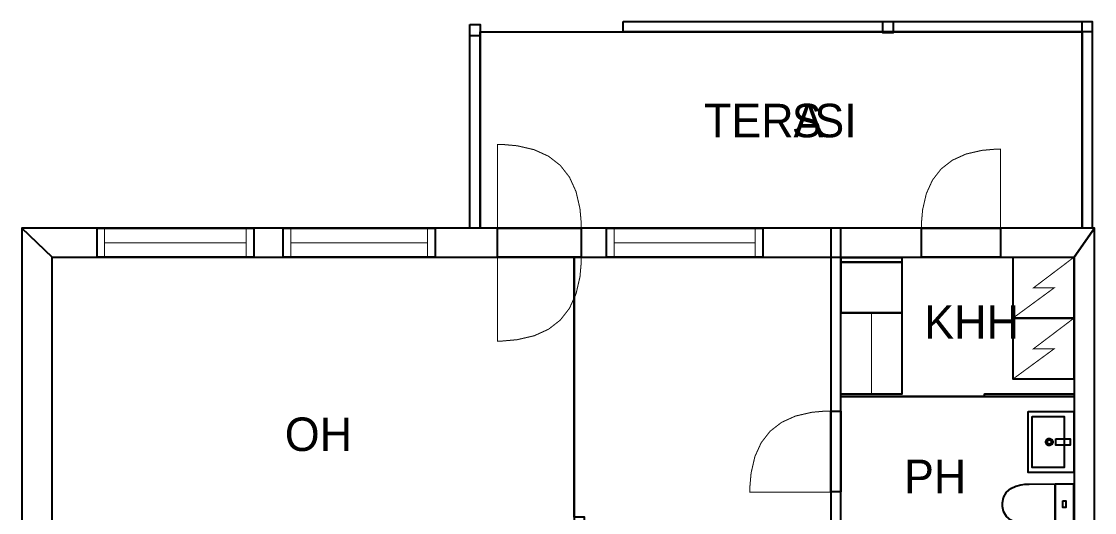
# Model space of a CAD drawing. Extents: x 0.2 to 12.2, y 0 to 14.
# Drawn here: x 0.25 to 11.26, y 8.96 to 14 of the extents above; entities that cross this region are included whole.
import ezdxf

# ---------------------------------------------------------------- set-up
doc = ezdxf.new("R2010")
doc.units = 0
doc.layers.get('0').update_dxf_attribs({"linetype": 'CONTINUOUS'})

msp = doc.modelspace()

# ---------------------------------------------------------------- linework, layer by layer
at = {"color": 0}
for points, const_width in [([(6.41997, 13.9989), (11.2335, 13.9989), (11.2335, 13.8947), (6.41997, 13.8947), (6.41997, 13.9989)], 0.002083), ([(11.1293, 13.9989), (11.2335, 13.9989), (11.2335, 11.8789), (11.1293, 11.8789), (11.1293, 13.9989)], 0.002083), ([(4.84842, 13.97), (4.95258, 13.97), (4.95258, 11.8789), (4.84842, 11.8789), (4.84842, 13.97)], 0.002083), ([(4.95258, 13.8953), (11.1293, 13.8953), (11.1293, 11.8789), (4.95258, 11.8789), (4.95258, 13.8953)], 0.002083), ([(5.99094, 11.8789), (5.99094, 11.9293), (5.97749, 12.0803), (5.93718, 12.2549), (5.87007, 12.4027), (5.77604, 12.5235), (5.65517, 12.6176), (5.50743, 12.6847), (5.33285, 12.725), (5.18181, 12.7384), (5.13146, 12.7384), (5.13146, 11.8789), (5.99094, 11.8789)], 0.010417), ([(9.48053, 11.8789), (9.48053, 11.9265), (9.49317, 12.0691), (9.53119, 12.234), (9.59462, 12.3735), (9.68338, 12.4876), (9.79753, 12.5763), (9.93701, 12.6398), (10.1018, 12.6778), (10.2445, 12.6904), (10.2921, 12.6904), (10.2921, 11.8789), (9.48053, 11.8789)], 0.010417), ([(11.255, 11.8789), (0.25, 11.8789), (0.5625, 11.5817), (11.0467, 11.5817), (11.255, 11.8789)], 0.002083), ([(0.25, 11.8789), (0.25, 2.02067), (0.5625, 2.21858), (0.5625, 11.5817), (0.25, 11.8789)], 0.002083), ([(1.02262, 11.8789), (2.63157, 11.8789), (2.63157, 11.5817), (1.02262, 11.5817), (1.02262, 11.8789)], 0.010417), ([(1.02262, 11.8789), (2.63157, 11.8789), (2.63157, 11.5817), (1.02262, 11.5817), (1.02262, 11.8789)], 0.010417), ([(2.93294, 11.8789), (4.49208, 11.8789), (4.49208, 11.5817), (2.93294, 11.5817), (2.93294, 11.8789)], 0.010417), ([(2.93294, 11.8789), (4.49208, 11.8789), (4.49208, 11.5817), (2.93294, 11.5817), (2.93294, 11.8789)], 0.010417), ([(5.13146, 11.8789), (5.99094, 11.8789), (5.99094, 11.5817), (5.13146, 11.5817), (5.13146, 11.8789)], 0.010417), ([(5.13146, 11.8789), (5.99094, 11.8789), (5.99094, 11.5817), (5.13146, 11.5817), (5.13146, 11.8789)], 0.010417), ([(6.25032, 11.8789), (7.85406, 11.8789), (7.85406, 11.5817), (6.25032, 11.5817), (6.25032, 11.8789)], 0.010417), ([(6.25032, 11.8789), (7.85406, 11.8789), (7.85406, 11.5817), (6.25032, 11.5817), (6.25032, 11.8789)], 0.010417), ([(8.65533, 7.70888), (8.65533, 11.8789), (8.55117, 11.8789), (8.55117, 7.52078), (8.65533, 7.70888)], 0.002083), ([(9.48053, 11.8789), (10.2921, 11.8789), (10.2921, 11.5817), (9.48053, 11.5817), (9.48053, 11.8789)], 0.010417), ([(9.48053, 11.8789), (10.2921, 11.8789), (10.2921, 11.5817), (9.48053, 11.5817), (9.48053, 11.8789)], 0.010417), ([(11.255, 7.52078), (11.255, 11.8789), (11.0467, 11.5817), (11.0467, 7.52078), (11.255, 7.52078)], 0.002083), ([(5.99094, 11.5817), (5.99094, 11.5314), (5.97749, 11.3803), (5.93718, 11.2057), (5.87007, 11.058), (5.77604, 10.9371), (5.65517, 10.8431), (5.50743, 10.776), (5.33285, 10.7357), (5.18181, 10.7222), (5.13146, 10.7222), (5.13146, 11.5817), (5.99094, 11.5817)], 0.010417), ([(8.65657, 11.5772), (8.65657, 11.5321), (9.28157, 11.5321), (9.28157, 11.5772), (8.65657, 11.5772)], 0.004513), ([(10.421, 11.5818), (10.421, 10.9568), (11.046, 10.9568), (11.046, 11.5818), (10.421, 11.5818)], 0.010417), ([(8.65625, 11.5321), (8.65625, 11.0102), (9.28125, 11.0102), (9.28125, 11.5321), (8.65625, 11.5321)], 0.010417), ([(8.65528, 11.0102), (8.65528, 10.1776), (9.28028, 10.1776), (9.28028, 11.0102), (8.65528, 11.0102)], 0.010417), ([(8.65593, 11.0107), (8.65593, 10.1776), (8.96843, 10.1776), (8.96843, 11.0107), (8.65593, 11.0107)], 0.010417), ([(10.421, 10.9568), (10.421, 10.3318), (11.046, 10.3318), (11.046, 10.9568), (10.421, 10.9568)], 0.010417), ([(10.1291, 10.1791), (10.1291, 10.1531), (11.0467, 10.1531), (11.0467, 10.1791), (10.1291, 10.1791)], 0.010417), ([(10.1291, 10.1791), (10.1291, 10.1531), (11.0467, 10.1531), (11.0467, 10.1791), (10.1291, 10.1791)], 0.010417), ([(8.55117, 10.0042), (8.50244, 10.0042), (8.35644, 9.99121), (8.18772, 9.95226), (8.04492, 9.88737), (7.92811, 9.7965), (7.83724, 9.67969), (7.77235, 9.53689), (7.7334, 9.36817), (7.72043, 9.22217), (7.72043, 9.17344), (8.55117, 9.17344), (8.55117, 10.0042)], 0.010417), ([(8.55117, 10.0042), (8.65533, 10.0042), (8.65533, 9.17356), (8.55117, 9.17356), (8.55117, 10.0042)], 0.010417), ([(8.55117, 10.0042), (8.65533, 10.0042), (8.65533, 9.17356), (8.55117, 9.17356), (8.55117, 10.0042)], 0.010417), ([(10.575, 9.99864), (10.575, 9.37364), (11.045, 9.37364), (11.045, 9.99864), (10.575, 9.99864)], 0.010417), ([(10.6166, 9.94656), (10.6166, 9.42572), (10.944, 9.42572), (10.944, 9.94656), (10.6166, 9.94656)], 0.010417), ([(10.7928, 9.64968), (10.7863, 9.64968), (10.7669, 9.66038), (10.7563, 9.67974), (10.7563, 9.68614), (10.7563, 9.6926), (10.7669, 9.71197), (10.7863, 9.7226), (10.7928, 9.7226), (10.7992, 9.7226), (10.8185, 9.71197), (10.8292, 9.6926), (10.8292, 9.68614), (10.8292, 9.67974), (10.8185, 9.66038), (10.7992, 9.64968), (10.7928, 9.64968)], 0.008333), ([(10.7928, 9.66531), (10.7891, 9.66531), (10.778, 9.67144), (10.7719, 9.68251), (10.7719, 9.68614), (10.7719, 9.68983), (10.778, 9.7009), (10.7891, 9.70697), (10.7928, 9.70697), (10.7964, 9.70697), (10.8075, 9.7009), (10.8136, 9.68983), (10.8136, 9.68614), (10.8136, 9.68251), (10.8075, 9.67144), (10.7964, 9.66531), (10.7928, 9.66531)], 0.008333), ([(10.86, 9.71739), (10.86, 9.65489), (11.0059, 9.65489), (11.0059, 9.71739), (10.86, 9.71739)], 0.010417), ([(10.5858, 8.8399), (10.5858, 8.8399), (10.5741, 8.83985), (10.5431, 8.84147), (10.4992, 8.8476), (10.4491, 8.861), (10.3988, 8.88456), (10.355, 8.92101), (10.324, 8.97319), (10.3123, 9.02626), (10.3123, 9.04389), (10.3123, 9.06222), (10.324, 9.11708), (10.355, 9.17117), (10.3988, 9.20899), (10.4491, 9.2334), (10.4992, 9.2474), (10.5431, 9.25379), (10.5741, 9.25553), (10.5858, 9.25543), (10.5858, 9.25543), (10.8541, 9.25646), (10.8541, 8.8399), (10.5858, 8.8399)], 0.010417), ([(10.8541, 9.25646), (10.8541, 8.8399), (11.0414, 8.8399), (11.0414, 9.25646), (10.8541, 9.25646)], 0.010417), ([(10.932, 9.08128), (10.932, 9.01508), (10.9635, 9.01508), (10.9635, 9.08128), (10.932, 9.08128)], 0.010417)]:
    msp.add_lwpolyline(points, close=True, dxfattribs=dict(at, const_width=const_width))
at = {"color": 7}
for points in [[(6.41997, 13.9989), (11.2335, 13.9989), (11.2335, 13.8947), (6.41997, 13.8947), (6.41997, 13.9989)], [(4.84842, 13.97), (4.95258, 13.97), (4.95258, 11.8789), (4.84842, 11.8789), (4.84842, 13.97)], [(4.95258, 13.8953), (11.1293, 13.8953), (11.1293, 11.8789), (4.95258, 11.8789), (4.95258, 13.8953)], [(1.02262, 11.8789), (2.63157, 11.8789), (2.63157, 11.5817), (1.02262, 11.5817), (1.02262, 11.8789)], [(1.02262, 11.8789), (2.63157, 11.8789), (2.63157, 11.5817), (1.02262, 11.5817), (1.02262, 11.8789)], [(2.93294, 11.8789), (4.49208, 11.8789), (4.49208, 11.5817), (2.93294, 11.5817), (2.93294, 11.8789)], [(2.93294, 11.8789), (4.49208, 11.8789), (4.49208, 11.5817), (2.93294, 11.5817), (2.93294, 11.8789)], [(5.13146, 11.8789), (5.99094, 11.8789), (5.99094, 11.5817), (5.13146, 11.5817), (5.13146, 11.8789)], [(5.13146, 11.8789), (5.99094, 11.8789), (5.99094, 11.5817), (5.13146, 11.5817), (5.13146, 11.8789)], [(6.25032, 11.8789), (7.85406, 11.8789), (7.85406, 11.5817), (6.25032, 11.5817), (6.25032, 11.8789)], [(6.25032, 11.8789), (7.85406, 11.8789), (7.85406, 11.5817), (6.25032, 11.5817), (6.25032, 11.8789)], [(9.48053, 11.8789), (10.2921, 11.8789), (10.2921, 11.5817), (9.48053, 11.5817), (9.48053, 11.8789)], [(9.48053, 11.8789), (10.2921, 11.8789), (10.2921, 11.5817), (9.48053, 11.5817), (9.48053, 11.8789)], [(0.5625, 11.5817), (5.91857, 11.5817), (5.91857, 7.79557), (0.5625, 7.79557), (0.5625, 11.5817)], [(8.55117, 6.13118), (6.02274, 6.13118), (6.02274, 8.91493), (5.91857, 8.91493), (5.91857, 11.5817), (8.55117, 11.5817), (8.55117, 6.13118)], [(8.65533, 11.5817), (11.0467, 11.5817), (11.0467, 10.1531), (8.65533, 10.1531), (8.65533, 11.5817)], [(8.65657, 11.5772), (9.28157, 11.5772), (9.28157, 11.5321), (8.65657, 11.5321), (8.65657, 11.5772)], [(10.421, 11.5818), (11.046, 11.5818), (11.046, 10.9568), (10.421, 10.9568), (10.421, 11.5818)], [(8.65625, 11.5321), (9.28125, 11.5321), (9.28125, 11.0102), (8.65625, 11.0102), (8.65625, 11.5321)], [(8.65528, 11.0102), (9.28028, 11.0102), (9.28028, 10.1776), (8.65528, 10.1776), (8.65528, 11.0102)], [(10.421, 10.9568), (11.046, 10.9568), (11.046, 10.3318), (10.421, 10.3318), (10.421, 10.9568)], [(8.65533, 10.1531), (11.0467, 10.1531), (11.0467, 7.70888), (8.65533, 7.70888), (8.65533, 10.1531)], [(10.1291, 10.1791), (11.0467, 10.1791), (11.0467, 10.1531), (10.1291, 10.1531), (10.1291, 10.1791)], [(10.1291, 10.1791), (11.0467, 10.1791), (11.0467, 10.1531), (10.1291, 10.1531), (10.1291, 10.1791)], [(8.55117, 10.0042), (8.65533, 10.0042), (8.65533, 9.17356), (8.55117, 9.17356), (8.55117, 10.0042)], [(8.55117, 10.0042), (8.65533, 10.0042), (8.65533, 9.17356), (8.55117, 9.17356), (8.55117, 10.0042)], [(10.575, 9.99864), (11.045, 9.99864), (11.045, 9.37364), (10.575, 9.37364), (10.575, 9.99864)], [(10.6166, 9.94656), (10.944, 9.94656), (10.944, 9.42572), (10.6166, 9.42572), (10.6166, 9.94656)], [(10.7928, 9.64968), (10.7863, 9.64968), (10.7669, 9.66038), (10.7563, 9.67974), (10.7563, 9.68614), (10.7563, 9.6926), (10.7669, 9.71197), (10.7863, 9.7226), (10.7928, 9.7226), (10.7992, 9.7226), (10.8185, 9.71197), (10.8292, 9.6926), (10.8292, 9.68614), (10.8292, 9.67974), (10.8185, 9.66038), (10.7992, 9.64968), (10.7928, 9.64968)], [(10.7928, 9.66531), (10.7891, 9.66531), (10.778, 9.67144), (10.7719, 9.68251), (10.7719, 9.68614), (10.7719, 9.68983), (10.778, 9.7009), (10.7891, 9.70697), (10.7928, 9.70697), (10.7964, 9.70697), (10.8075, 9.7009), (10.8136, 9.68983), (10.8136, 9.68614), (10.8136, 9.68251), (10.8075, 9.67144), (10.7964, 9.66531), (10.7928, 9.66531)], [(10.86, 9.71739), (11.0059, 9.71739), (11.0059, 9.65489), (10.86, 9.65489), (10.86, 9.71739)], [(10.5858, 8.8399), (10.5858, 8.8399), (10.5741, 8.83985), (10.5431, 8.84147), (10.4992, 8.8476), (10.4491, 8.861), (10.3988, 8.88456), (10.355, 8.92101), (10.324, 8.97319), (10.3123, 9.02626), (10.3123, 9.04389), (10.3123, 9.06222), (10.324, 9.11708), (10.355, 9.17117), (10.3988, 9.20899), (10.4491, 9.2334), (10.4992, 9.2474), (10.5431, 9.25379), (10.5741, 9.25553), (10.5858, 9.25543), (10.5858, 9.25543), (10.8541, 9.25646), (10.8541, 8.8399), (10.5858, 8.8399)], [(10.8541, 9.25646), (11.0414, 9.25646), (11.0414, 8.8399), (10.8541, 8.8399), (10.8541, 9.25646)], [(10.932, 9.08128), (10.9635, 9.08128), (10.9635, 9.01508), (10.932, 9.01508), (10.932, 9.08128)]]:
    msp.add_lwpolyline(points, close=True, dxfattribs=at)
at = {"color": 0}
for points in [[(9.08664, 13.9989), (9.19114, 13.9989), (9.19114, 13.883), (9.08664, 13.883), (9.08664, 13.9989)], [(11.1293, 13.9989), (11.2335, 13.9989), (11.2335, 11.8789), (11.1293, 11.8789), (11.1293, 13.9989)], [(4.84814, 13.9699), (4.95258, 13.9699), (4.95258, 13.854), (4.84814, 13.854), (4.84814, 13.9699)], [(0.25, 11.8789), (0.25, 2.02067), (0.5625, 2.21858), (0.5625, 11.5817), (0.25, 11.8789)], [(11.255, 11.8789), (0.25, 11.8789), (0.5625, 11.5817), (11.0467, 11.5817), (11.255, 11.8789)], [(8.65533, 7.70888), (8.65533, 11.8789), (8.55117, 11.8789), (8.55117, 7.52078), (8.65533, 7.70888)], [(11.255, 7.52078), (11.255, 11.8789), (11.0467, 11.5817), (11.0467, 7.52078), (11.255, 7.52078)]]:
    msp.add_lwpolyline(points, close=True, dxfattribs=at)
at = {"color": 0, "const_width": 0.010417}
for points in [[(1.10075, 11.8788), (1.10075, 11.5818)], [(2.55344, 11.8788), (2.55344, 11.5818)], [(3.01101, 11.8788), (3.01101, 11.5818)], [(4.41396, 11.8788), (4.41396, 11.5818)], [(6.3285, 11.8788), (6.3285, 11.5818)], [(7.77593, 11.8788), (7.77593, 11.5818)], [(2.55344, 11.7303), (1.10075, 11.7303)], [(4.41396, 11.7303), (3.01101, 11.7303)], [(7.77593, 11.7303), (6.3285, 11.7303)], [(11.046, 11.5818), (10.6314, 11.2682), (10.8439, 11.2682), (10.421, 10.9578)], [(11.046, 10.9568), (10.6314, 10.6432), (10.8439, 10.6432), (10.421, 10.3328)]]:
    msp.add_lwpolyline(points, dxfattribs=at)
at = {"color": 7, "const_width": 0.002083}
for points in [[(0.5625, 11.5817), (5.91857, 11.5817), (5.91857, 7.79557), (0.5625, 7.79557), (0.5625, 11.5817)], [(8.55117, 6.13118), (6.02274, 6.13118), (6.02274, 8.91493), (5.91857, 8.91493), (5.91857, 11.5817), (8.55117, 11.5817), (8.55117, 6.13118)], [(8.65533, 11.5817), (11.0467, 11.5817), (11.0467, 10.1531), (8.65533, 10.1531), (8.65533, 11.5817)], [(8.65533, 10.1531), (11.0467, 10.1531), (11.0467, 7.70888), (8.65533, 7.70888), (8.65533, 10.1531)]]:
    msp.add_lwpolyline(points, close=True, dxfattribs=at)

# ---------------------------------------------------------------- texts
at = {"color": 0}
for s, p in [('TERA', (7.24975, 12.8118)), ('S', (8.15114, 12.8118)), ('SI', (8.38233, 12.8118)), ('KHH', (9.51, 10.7457)), ('OH', (2.94932, 9.59394)), ('PH', (9.30244, 9.16125))]:
    msp.add_text(s, height=0.34375, dxfattribs=at).set_placement(p)

doc.saveas('drawing.dxf')
